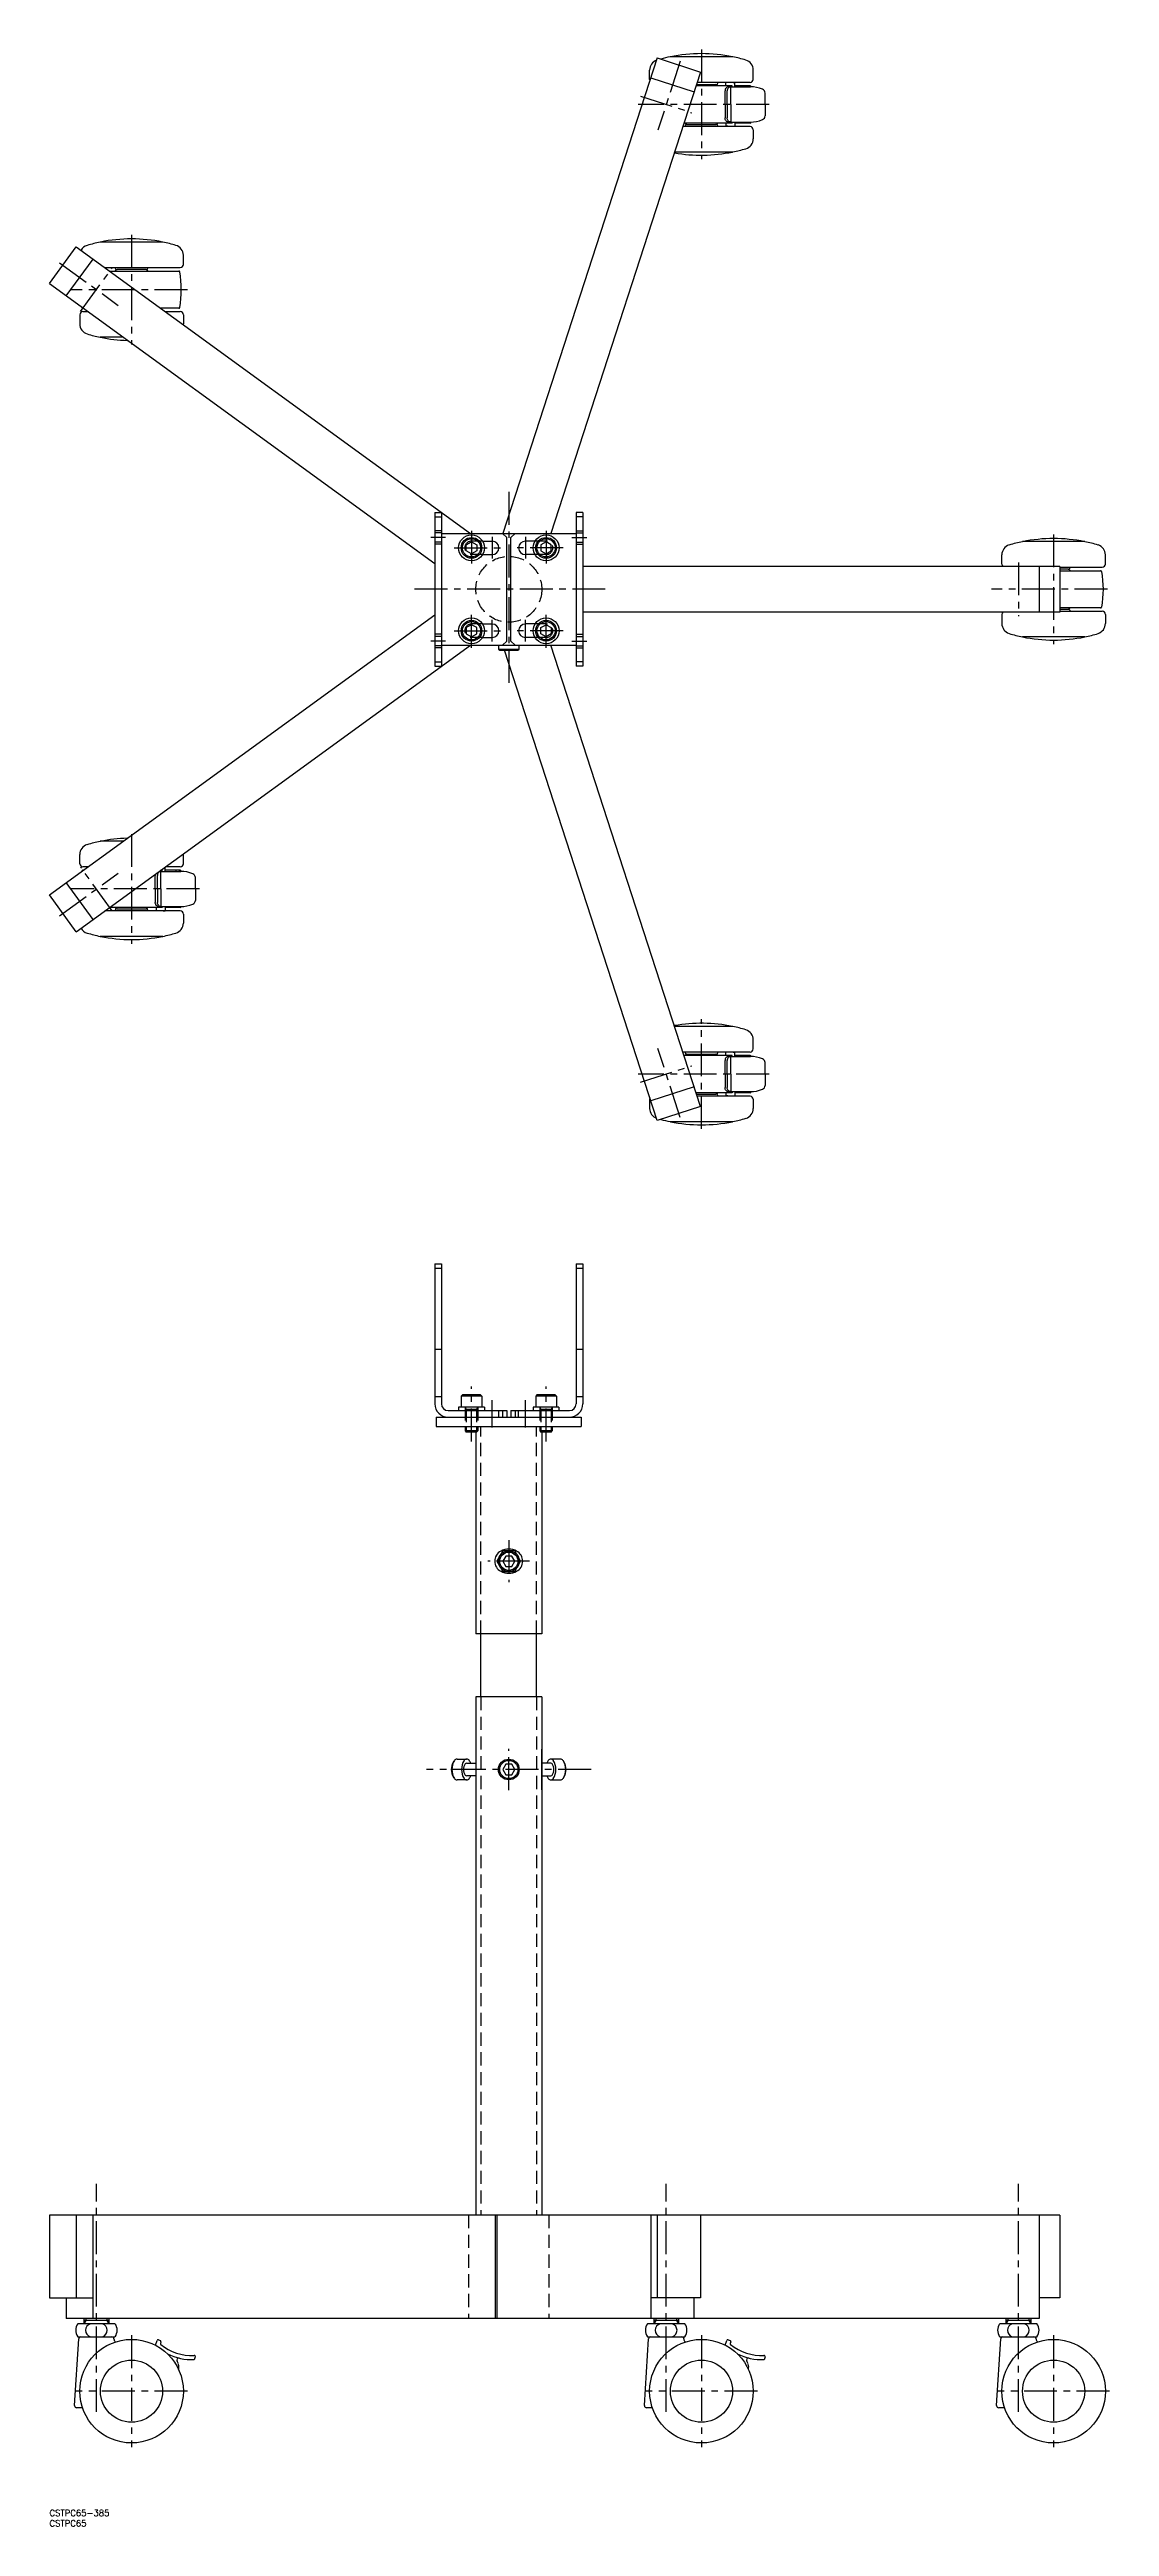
# Model space of a CAD drawing. Extents: x 0 to 1209, y -8 to 1187.
# Drawn here: x 0 to 512, y -8 to 1187 of the extents above; entities that cross this region are included whole.
import ezdxf

# ---------------------------------------------------------------- set-up
doc = ezdxf.new("R2010")
doc.units = 0
doc.header["$LTSCALE"] = 0.5
doc.linetypes.add('CENTER', pattern=[50.8, 31.75, -6.35, 6.35, -6.35])
doc.linetypes.add('DASHED', pattern=[19.05, 12.7, -6.35])
doc.layers.get('0').update_dxf_attribs({"linetype": 'CONTINUOUS'})
doc.layers.add('CENTER', color=1, linetype='CENTER')
doc.styles.get("Standard").update_dxf_attribs({"font": 'txt.shx', "height": 10, "bigfont": 'bigfont.shx'})

# ---------------------------------------------------------------- blocks, each defined once
blk = doc.blocks.new('*U91')
at = {"color": 7, "linetype": 'CONTINUOUS'}
blk.add_text('CSTPC65-385', height=3, dxfattribs=at).set_placement((0, -3))
blk = doc.blocks.new('*U92')
at = {"color": 7, "linetype": 'CONTINUOUS'}
blk.add_text('CSTPC65', height=3, dxfattribs=at).set_placement((0, -8))

msp = doc.modelspace()

# ---------------------------------------------------------------- linework, layer by layer
at = {"color": 7, "linetype": 'CONTINUOUS'}
for p, q in [((329.8, 1183.7), (299.6, 1183.7)), ((299.7, 1183.7), (299.7, 1183.8)), ((329.7, 1183.8), (329.7, 1183.7)), ((293.4, 1183.2), (218.9, 953.8)), ((314.3, 1176.4), (242, 953.8)), ((289.7, 1172.9), (289.7, 1177.4)), ((290.3, 1173.7), (311.2, 1166.9)), ((293.4, 1183.2), (314.3, 1176.4)), ((338.2, 1171.4), (312.7, 1171.4)), ((327.4, 1171.3), (327.4, 1171.4)), ((330, 1171.3), (330, 1171.4)), ((339.7, 1172.9), (339.7, 1177.4)), ((329.5, 1169.8), (312.2, 1169.8)), ((312.4, 1170.4), (321.7, 1170.4)), ((326.1, 1160.8), (326.1, 1167.3)), ((326.1, 1160.8), (326.1, 1154.3)), ((326.5, 1169.8), (326.5, 1171.3)), ((327.4, 1171.3), (326.5, 1171.3)), ((327.1, 1160.8), (327.1, 1167.3)), ((327.1, 1160.8), (327.1, 1154.3)), ((327.7, 1169.3), (338.4, 1169.3)), ((328.9, 1160.8), (328.9, 1169.3)), ((328.9, 1160.8), (328.9, 1152.3)), ((329.5, 1169.3), (329.5, 1169.8)), ((330, 1171.3), (330.8, 1171.3)), ((330.8, 1169.3), (330.8, 1171.3)), ((338.2, 1169.8), (330.8, 1169.8)), ((336, 1169.8), (336, 1169.3)), ((337.8, 1169.3), (337.8, 1169.8)), ((345.4, 1160.8), (345.4, 1166.3)), ((345.4, 1160.8), (345.4, 1155.3)), ((338.2, 1150.1), (305.8, 1150.1)), ((329.5, 1151.8), (306.3, 1151.8)), ((307.7, 1151.1), (321.7, 1151.1)), ((326.5, 1151.8), (326.5, 1150.3)), ((327.4, 1150.3), (326.5, 1150.3)), ((327.4, 1150.3), (327.4, 1150.1)), ((327.7, 1152.3), (338.4, 1152.3)), ((329.5, 1152.3), (329.5, 1151.8)), ((330, 1150.3), (330, 1150.1)), ((330, 1150.3), (330.8, 1150.3)), ((330.8, 1152.3), (330.8, 1150.3)), ((338.2, 1151.8), (330.8, 1151.8)), ((336, 1151.8), (336, 1152.3)), ((337.8, 1152.3), (337.8, 1151.8)), ((339.7, 1148.6), (339.7, 1144.2)), ((329.8, 1137.8), (301.8, 1137.8)), ((329.7, 1137.8), (329.7, 1137.8)), ((0, 1074.3), (12.9, 1092.1)), ((12.9, 1092.1), (203.2, 953.8)), ((54.7, 1094.4), (24.5, 1094.4)), ((24.6, 1094.4), (24.6, 1094.4)), ((54.6, 1094.4), (54.6, 1094.4)), ((64.6, 1083.6), (64.6, 1088)), ((8.1, 1068.4), (21, 1086.2)), ((26.7, 1082.1), (63.1, 1082.1)), ((29, 1080.4), (62.4, 1080.4)), ((46.6, 1081.1), (32.6, 1081.1)), ((0, 1074.3), (186, 939.2)), ((14.6, 1059.3), (14.6, 1054.9)), ((16.3, 1062.4), (16.1, 1062.4)), ((16.1, 1060.8), (18.6, 1060.8)), ((62.4, 1062.4), (53.7, 1062.4)), ((56, 1060.8), (63.1, 1060.8)), ((64.6, 1059.3), (64.6, 1054.9)), ((35.5, 1048.5), (24.5, 1048.5)), ((24.6, 1048.5), (24.6, 1048.5)), ((186, 963.8), (189.2, 963.8)), ((186, 963.8), (186, 889.8)), ((186, 961.8), (189.2, 961.8)), ((189.2, 963.8), (189.2, 889.8)), ((257.4, 963.8), (254.2, 963.8)), ((254.2, 963.8), (254.2, 889.8)), ((257.4, 961.8), (254.2, 961.8)), ((257.4, 963.8), (257.4, 889.8)), ((189.2, 955.1), (186, 955.1)), ((189.2, 954.1), (186, 954.1)), ((189.2, 949.6), (186, 949.6)), ((189.2, 948.6), (186, 948.6)), ((189.2, 953.8), (254.2, 953.8)), ((201.2, 948.3), (203.7, 949.7)), ((201.2, 945.4), (201.2, 948.3)), ((203.7, 943.9), (201.2, 945.4)), ((203.7, 949.7), (206.2, 948.3)), ((206.2, 945.4), (203.7, 943.9)), ((206.2, 948.3), (206.2, 945.4)), ((209, 950.1), (213.7, 950.1)), ((220.7, 951.8), (218.7, 953.8)), ((220.7, 901.8), (220.7, 951.8)), ((222.7, 951.8), (224.7, 953.8)), ((222.7, 901.8), (222.7, 951.8)), ((234.3, 950.1), (229.7, 950.1)), ((239.7, 949.7), (237.2, 948.3)), ((237.2, 948.3), (237.2, 945.4)), ((237.2, 945.4), (239.7, 943.9)), ((242.2, 948.3), (239.7, 949.7)), ((239.7, 943.9), (242.2, 945.4)), ((242.2, 945.4), (242.2, 948.3)), ((254.2, 955.1), (257.4, 955.1)), ((254.2, 954.1), (257.4, 954.1)), ((254.2, 949.6), (257.4, 949.6)), ((254.2, 948.6), (257.4, 948.6)), ((499.8, 949.8), (469.6, 949.8)), ((469.7, 949.8), (469.7, 949.8)), ((499.7, 949.8), (499.7, 949.8)), ((209, 943.6), (213.7, 943.6)), ((234.3, 943.6), (229.7, 943.6)), ((487.7, 937.8), (257.4, 937.8)), ((459.7, 939), (459.7, 943.4)), ((477.7, 937.8), (477.7, 915.8)), ((477.7, 937.8), (477.7, 915.8)), ((487.7, 937.8), (487.7, 915.8)), ((487.7, 937.5), (508.2, 937.5)), ((491.7, 936.5), (487.7, 936.5)), ((487.7, 935.8), (507.4, 935.8)), ((509.7, 939), (509.7, 943.4)), ((0, 779.4), (186, 914.5)), ((203.7, 909.7), (201.2, 908.3)), ((206.2, 908.3), (203.7, 909.7)), ((209, 910.1), (213.7, 910.1)), ((234.3, 910.1), (229.7, 910.1)), ((237.2, 908.3), (239.7, 909.7)), ((239.7, 909.7), (242.2, 908.3)), ((487.7, 915.8), (257.4, 915.8)), ((459.7, 914.7), (459.7, 910.3)), ((507.4, 917.8), (487.7, 917.8)), ((487.7, 917.2), (491.7, 917.2)), ((487.7, 916.2), (508.2, 916.2)), ((509.7, 914.7), (509.7, 910.3)), ((12.9, 761.6), (203.2, 899.8)), ((189.2, 905.1), (186, 905.1)), ((189.2, 904.1), (186, 904.1)), ((189.2, 899.6), (186, 899.6)), ((189.2, 898.6), (186, 898.6)), ((189.2, 899.8), (254.2, 899.8)), ((201.2, 908.3), (201.2, 905.4)), ((201.2, 905.4), (203.7, 903.9)), ((203.7, 903.9), (206.2, 905.4)), ((206.2, 905.4), (206.2, 908.3)), ((209, 903.6), (213.7, 903.6)), ((216.7, 899.8), (216.7, 898)), ((216.7, 898), (217.3, 897.4)), ((216.7, 898), (226.7, 898)), ((217.3, 897.4), (226.1, 897.4)), ((218.7, 899.8), (220.7, 901.8)), ((293.4, 670.5), (219.7, 897.4)), ((224.7, 899.8), (222.7, 901.8)), ((226.1, 897.4), (226.7, 898)), ((226.7, 898), (226.7, 899.8)), ((234.3, 903.6), (229.7, 903.6)), ((237.2, 905.4), (237.2, 908.3)), ((239.7, 903.9), (237.2, 905.4)), ((242.2, 905.4), (239.7, 903.9)), ((314.3, 677.3), (242, 899.8)), ((242.2, 908.3), (242.2, 905.4)), ((254.2, 905.1), (257.4, 905.1)), ((254.2, 904.1), (257.4, 904.1)), ((254.2, 899.6), (257.4, 899.6)), ((254.2, 898.6), (257.4, 898.6)), ((499.8, 903.9), (469.6, 903.9)), ((469.7, 903.9), (469.7, 903.9)), ((499.7, 903.9), (499.7, 903.9)), ((186, 891.8), (189.2, 891.8)), ((186, 889.8), (189.2, 889.8)), ((257.4, 891.8), (254.2, 891.8)), ((257.4, 889.8), (254.2, 889.8)), ((35.5, 805.2), (24.5, 805.2)), ((24.6, 805.2), (24.6, 805.2)), ((14.6, 794.4), (14.6, 798.8)), ((18.6, 792.9), (16.1, 792.9)), ((16.3, 791.2), (16.1, 791.2)), ((53.1, 790.7), (63.4, 790.7)), ((54.4, 791.2), (53.7, 791.2)), ((53.8, 782.2), (53.8, 790.7)), ((54.4, 790.7), (54.4, 791.2)), ((55.8, 790.7), (55.8, 792.7)), ((63.1, 791.2), (55.8, 791.2)), ((63.1, 792.9), (56, 792.9)), ((61, 791.2), (61, 790.7)), ((62.8, 790.7), (62.8, 791.2)), ((64.6, 794.4), (64.6, 798.8)), ((12.9, 761.6), (0, 779.4)), ((21, 767.5), (8.1, 785.3)), ((51, 782.2), (51, 788.7)), ((51, 782.2), (51, 775.7)), ((52.1, 782.2), (52.1, 788.7)), ((52.1, 782.2), (52.1, 775.7)), ((53.8, 782.2), (53.8, 773.7)), ((70.4, 782.2), (70.4, 787.7)), ((70.4, 782.2), (70.4, 776.7)), ((63.1, 771.6), (26.7, 771.6)), ((54.4, 773.2), (29, 773.2)), ((32.6, 772.6), (46.6, 772.6)), ((51.5, 773.2), (51.5, 771.7)), ((52.3, 771.7), (51.5, 771.7)), ((52.3, 771.7), (52.3, 771.6)), ((52.7, 773.7), (63.4, 773.7)), ((54.4, 773.7), (54.4, 773.2)), ((54.9, 771.7), (54.9, 771.6)), ((54.9, 771.7), (55.8, 771.7)), ((55.8, 773.7), (55.8, 771.7)), ((63.1, 773.2), (55.8, 773.2)), ((61, 773.2), (61, 773.7)), ((62.8, 773.7), (62.8, 773.2)), ((64.6, 770.1), (64.6, 765.7)), ((54.7, 759.3), (24.5, 759.3)), ((24.6, 759.3), (24.6, 759.3)), ((54.6, 759.3), (54.6, 759.3)), ((329.8, 715.8), (301.8, 715.8)), ((329.7, 715.8), (329.7, 715.8)), ((339.7, 705), (339.7, 709.4)), ((338.2, 703.5), (305.8, 703.5)), ((329.5, 701.9), (306.3, 701.9)), ((307.7, 702.5), (321.7, 702.5)), ((326.1, 692.9), (326.1, 699.4)), ((327.4, 703.4), (326.5, 703.4)), ((326.5, 701.9), (326.5, 703.4)), ((327.1, 692.9), (327.1, 699.4)), ((327.4, 703.4), (327.4, 703.5)), ((327.7, 701.4), (338.4, 701.4)), ((328.9, 692.9), (328.9, 701.4)), ((329.5, 701.4), (329.5, 701.9)), ((330, 703.4), (330, 703.5)), ((330, 703.4), (330.8, 703.4)), ((330.8, 701.4), (330.8, 703.4)), ((338.2, 701.9), (330.8, 701.9)), ((336, 701.9), (336, 701.4)), ((337.8, 701.4), (337.8, 701.9)), ((345.4, 692.9), (345.4, 698.4)), ((311.2, 686.8), (290.3, 680)), ((329.5, 683.9), (312.2, 683.9)), ((312.4, 683.2), (321.7, 683.2)), ((338.2, 682.2), (312.7, 682.2)), ((326.1, 692.9), (326.1, 686.4)), ((326.5, 683.9), (326.5, 682.4)), ((327.4, 682.4), (326.5, 682.4)), ((327.1, 692.9), (327.1, 686.4)), ((327.4, 682.4), (327.4, 682.2)), ((327.7, 684.4), (338.4, 684.4)), ((328.9, 692.9), (328.9, 684.4)), ((329.5, 684.4), (329.5, 683.9)), ((330, 682.4), (330, 682.2)), ((330, 682.4), (330.8, 682.4)), ((330.8, 684.4), (330.8, 682.4)), ((338.2, 683.9), (330.8, 683.9)), ((336, 683.9), (336, 684.4)), ((337.8, 684.4), (337.8, 683.9)), ((345.4, 692.9), (345.4, 687.4)), ((289.7, 680.7), (289.7, 676.3)), ((314.3, 677.3), (293.4, 670.5)), ((329.8, 669.9), (299.6, 669.9)), ((299.7, 669.9), (299.7, 669.9)), ((329.7, 669.9), (329.7, 669.9)), ((339.7, 680.7), (339.7, 676.3)), ((186, 601.3), (186, 533.7)), ((186, 601.3), (189.2, 601.3)), ((186, 599.3), (189.2, 599.3)), ((189.2, 601.3), (189.2, 533.7)), ((254.2, 601.3), (254.2, 533.7)), ((254.2, 601.3), (257.4, 601.3)), ((254.2, 599.3), (257.4, 599.3)), ((257.4, 601.3), (257.4, 533.7)), ((186, 560.1), (189.2, 560.1)), ((254.2, 560.1), (257.4, 560.1)), ((199.3, 538.1), (198.7, 537.5)), ((208.1, 538.1), (199.3, 538.1)), ((208.1, 538.1), (208.7, 537.5)), ((235.3, 538.1), (234.7, 537.5)), ((244.1, 538.1), (235.3, 538.1)), ((244.1, 538.1), (244.7, 537.5)), ((186, 537.3), (189.2, 537.3)), ((186.7, 527.3), (256.7, 527.3)), ((186.7, 527.3), (186.7, 522.8)), ((192.4, 530.5), (220.7, 530.5)), ((209.9, 532.1), (197.4, 532.1)), ((197.4, 532.1), (197.4, 530.5)), ((198.7, 537.5), (198.7, 532.1)), ((208.7, 537.5), (198.7, 537.5)), ((208.7, 537.5), (208.7, 532.1)), ((209.9, 532.1), (209.9, 530.5)), ((218.7, 530.5), (218.7, 527.3)), ((220.7, 530.5), (220.7, 527.3)), ((222.7, 530.5), (251, 530.5)), ((222.7, 530.5), (222.7, 527.3)), ((224.7, 530.5), (224.7, 527.3)), ((245.9, 532.1), (233.4, 532.1)), ((233.4, 532.1), (233.4, 530.5)), ((234.7, 537.5), (234.7, 532.1)), ((244.7, 537.5), (234.7, 537.5)), ((244.7, 537.5), (244.7, 532.1)), ((245.9, 532.1), (245.9, 530.5)), ((254.2, 537.3), (257.4, 537.3)), ((256.7, 527.3), (256.7, 522.8)), ((186.7, 522.8), (256.7, 522.8)), ((200.7, 522.8), (200.7, 520.7)), ((200.7, 522.8), (200.7, 520.7)), ((206.7, 520.7), (200.7, 520.7)), ((200.7, 520.7), (201.2, 520.1)), ((206.7, 520.7), (200.7, 520.7)), ((200.7, 520.7), (201.2, 520.1)), ((206.1, 520.1), (201.2, 520.1)), ((206.1, 520.1), (201.2, 520.1)), ((205.8, 520.1), (205.8, 422.8)), ((206.1, 520.1), (206.7, 520.7)), ((206.1, 520.1), (206.7, 520.7)), ((206.7, 522.8), (206.7, 520.7)), ((206.7, 522.8), (206.7, 520.7)), ((236.7, 522.8), (236.7, 520.7)), ((236.7, 522.8), (236.7, 520.7)), ((242.7, 520.7), (236.7, 520.7)), ((236.7, 520.7), (237.2, 520.1)), ((242.7, 520.7), (236.7, 520.7)), ((236.7, 520.7), (237.2, 520.1)), ((237.2, 522.8), (242.1, 522.8)), ((242.1, 520.1), (237.2, 520.1)), ((242.1, 520.1), (237.2, 520.1)), ((237.6, 520.1), (237.6, 422.8)), ((242.1, 520.1), (242.7, 520.7)), ((242.1, 520.1), (242.7, 520.7)), ((242.7, 522.8), (242.7, 520.7)), ((242.7, 522.8), (242.7, 520.7)), ((218.8, 462.8), (215.9, 457.8)), ((215.9, 457.8), (218.8, 452.8)), ((224.6, 462.8), (218.8, 462.8)), ((220.2, 460.3), (218.8, 457.8)), ((218.8, 457.8), (220.2, 455.3)), ((223.1, 460.3), (220.2, 460.3)), ((220.2, 455.3), (223.1, 455.3)), ((224.6, 457.8), (223.1, 460.3)), ((223.1, 455.3), (224.6, 457.8)), ((227.4, 457.8), (224.6, 462.8)), ((224.6, 452.8), (227.4, 457.8)), ((218.8, 452.8), (224.6, 452.8)), ((237.6, 422.8), (205.8, 422.8)), ((208.2, 392.3), (208.2, 422.8)), ((235.1, 392.3), (235.1, 422.8)), ((205.8, 392.3), (205.8, 142.3)), ((237.6, 392.3), (205.8, 392.3)), ((237.6, 392.3), (237.6, 142.3)), ((196.7, 362.3), (201.3, 362.3)), ((201.4, 360.3), (205.8, 360.3)), ((220.2, 359.8), (218.8, 357.3)), ((223.1, 359.8), (220.2, 359.8)), ((224.6, 357.3), (223.1, 359.8)), ((237.6, 347.5), (237.6, 367.1)), ((242, 360.3), (237.6, 360.3)), ((246.6, 362.3), (242.1, 362.3)), ((201.3, 352.3), (196.7, 352.3)), ((205.8, 354.3), (201.4, 354.3)), ((218.8, 357.3), (220.2, 354.8)), ((220.2, 354.8), (223.1, 354.8)), ((223.1, 354.8), (224.6, 357.3)), ((237.6, 354.3), (242, 354.3)), ((242.1, 352.3), (246.6, 352.3)), ((0, 142.3), (0, 102.3)), ((487.7, 142.3), (0, 142.3)), ((12.9, 142.3), (12.9, 102.3)), ((21, 92.3), (21, 142.3)), ((215.3, 92.3), (215.3, 142.3)), ((216.1, 92.3), (216.1, 142.3)), ((290.3, 142.3), (290.3, 92.3)), ((293.4, 142.3), (293.4, 102.3)), ((314.3, 142.3), (314.3, 102.3)), ((477.7, 142.3), (477.7, 92.3)), ((487.7, 142.3), (487.7, 102.3)), ((0, 102.3), (21, 102.3)), ((8.1, 102.3), (8.1, 92.3)), ((314.3, 102.3), (290.3, 102.3)), ((311.2, 92.3), (311.2, 102.3)), ((487.7, 102.3), (477.7, 102.3)), ((477.7, 92.3), (8.1, 92.3)), ((31.6, 89.8), (13.6, 89.8)), ((16.6, 92.3), (16.6, 89.8)), ((28.6, 91.4), (16.6, 91.4)), ((28.6, 92.3), (28.6, 89.8)), ((306.7, 89.8), (288.7, 89.8)), ((291.7, 92.3), (291.7, 89.8)), ((303.7, 91.4), (291.7, 91.4)), ((303.7, 92.3), (303.7, 89.8)), ((476.7, 89.8), (458.7, 89.8)), ((461.7, 92.3), (461.7, 89.8)), ((473.7, 91.4), (461.7, 91.4)), ((473.7, 92.3), (473.7, 89.8)), ((12.1, 50.4), (14.1, 82.6)), ((13.6, 83.5), (31.6, 83.5)), ((31.1, 82.5), (31.1, 82.5)), ((51.1, 79.5), (51.9, 81.8)), ((52.6, 82.1), (53.5, 81.7)), ((53.8, 81.1), (53.5, 80.3)), ((70.3, 73.9), (69.8, 72.5)), ((287.2, 50.4), (289.2, 82.6)), ((288.7, 83.5), (306.7, 83.5)), ((306.2, 82.5), (306.2, 82.5)), ((326.1, 79.5), (327, 81.8)), ((327.6, 82.1), (328.6, 81.7)), ((328.9, 81.1), (328.6, 80.3)), ((345.4, 73.9), (344.9, 72.5)), ((457.2, 50.4), (459.2, 82.6)), ((458.7, 83.5), (476.7, 83.5)), ((476.2, 82.5), (476.2, 82.5)), ((16, 49.3), (13.1, 49.3)), ((291, 49.3), (288.2, 49.3)), ((461, 49.3), (458.2, 49.3))]:
    msp.add_line(p, q, dxfattribs=at)
at = {"color": 3, "linetype": 'DASHED'}
for p, q in [((209, 950.1), (203.7, 950.1)), ((239.7, 950.1), (234.3, 950.1)), ((209, 943.6), (203.7, 943.6)), ((239.7, 943.6), (234.3, 943.6)), ((209, 910.1), (203.7, 910.1)), ((239.7, 910.1), (234.3, 910.1)), ((209, 903.6), (203.7, 903.6)), ((239.7, 903.6), (234.3, 903.6)), ((200.7, 532.1), (200.7, 522.8)), ((200.7, 532.1), (201.2, 531.2)), ((200.7, 531.2), (206.7, 531.2)), ((201.2, 531.2), (201.2, 522.8)), ((206.7, 532.1), (206.1, 531.2)), ((206.1, 531.2), (206.1, 522.8)), ((206.7, 532.1), (206.7, 522.8)), ((216.9, 527.3), (216.9, 530.5)), ((226.4, 527.3), (226.4, 530.5)), ((236.7, 532.1), (236.7, 522.8)), ((236.7, 532.1), (237.2, 531.2)), ((236.7, 531.2), (242.7, 531.2)), ((237.2, 531.2), (237.2, 522.8)), ((242.7, 532.1), (242.1, 531.2)), ((242.1, 531.2), (242.1, 522.8)), ((242.7, 532.1), (242.7, 522.8)), ((208.2, 422.8), (208.2, 522.8)), ((235.1, 422.8), (235.1, 522.8)), ((208.2, 392.3), (208.2, 142.3)), ((235.1, 392.3), (235.1, 142.3)), ((202.3, 142.3), (202.3, 92.3)), ((241, 142.3), (241, 92.3))]:
    msp.add_line(p, q, dxfattribs=at)
at = {"color": 3, "linetype": 'CONTINUOUS'}
for p, q in [((201.2, 522.8), (201.2, 520.1)), ((201.2, 522.8), (201.2, 520.1)), ((206.1, 522.8), (206.1, 520.1)), ((206.1, 522.8), (206.1, 520.1)), ((237.2, 522.8), (237.2, 520.1)), ((237.2, 522.8), (237.2, 520.1)), ((242.1, 522.8), (242.1, 520.1)), ((242.1, 522.8), (242.1, 520.1)), ((17.6, 91.4), (16.6, 89.8)), ((17.6, 92.3), (17.6, 91.4)), ((27.7, 92.3), (27.7, 91.4)), ((27.7, 91.4), (28.6, 89.8)), ((292.6, 91.4), (291.7, 89.8)), ((292.6, 92.3), (292.6, 91.4)), ((302.7, 92.3), (302.7, 91.4)), ((302.7, 91.4), (303.7, 89.8)), ((462.6, 91.4), (461.7, 89.8)), ((462.6, 92.3), (462.6, 91.4)), ((472.7, 92.3), (472.7, 91.4)), ((472.7, 91.4), (473.7, 89.8))]:
    msp.add_line(p, q, dxfattribs=at)
at = {"color": 7, "linetype": 'CONTINUOUS'}
for points in [[(327.7, 1169.3, 0.11764), (327.1, 1169.1, 0.10447), (326.6, 1168.7, 0.090013), (326.2, 1168.1, 0.081916), (326.1, 1167.3, 0.081916)], [(328.8, 1169.3, 0.11764), (328.2, 1169.1, 0.10447), (327.6, 1168.7, 0.090013), (327.3, 1168.1, 0.081916), (327.1, 1167.3, 0.081916)], [(327.7, 1152.3, -0.11764), (327.1, 1152.4, -0.10447), (326.6, 1152.9, -0.090013), (326.2, 1153.5, -0.081916), (326.1, 1154.3, -0.081916)], [(328.8, 1152.3, -0.11764), (328.2, 1152.4, -0.10447), (327.6, 1152.9, -0.090013), (327.3, 1153.5, -0.081916), (327.1, 1154.3, -0.081916)], [(51.1, 789.3, 0.06157), (51, 788.7)], [(53.7, 790.7, 0.11764), (53.1, 790.6, 0.10447), (52.6, 790.2, 0.090013), (52.2, 789.5, 0.081916), (52.1, 788.7, 0.081916)], [(52.7, 773.7, -0.11764), (52.1, 773.9, -0.10447), (51.5, 774.3, -0.090013), (51.2, 775, -0.081916), (51, 775.7, -0.081916)], [(53.7, 773.7, -0.11764), (53.1, 773.9, -0.10447), (52.6, 774.3, -0.090013), (52.2, 775, -0.081916), (52.1, 775.7, -0.081916)], [(327.7, 701.4, 0.11764), (327.1, 701.2, 0.10447), (326.6, 700.8, 0.090013), (326.2, 700.2, 0.081916), (326.1, 699.4, 0.081916)], [(328.8, 701.4, 0.11764), (328.2, 701.2, 0.10447), (327.6, 700.8, 0.090013), (327.3, 700.2, 0.081916), (327.1, 699.4, 0.081916)], [(327.7, 684.4, -0.11764), (327.1, 684.5, -0.10447), (326.6, 685, -0.090013), (326.2, 685.6, -0.081916), (326.1, 686.4, -0.081916)], [(328.8, 684.4, -0.11764), (328.2, 684.5, -0.10447), (327.6, 685, -0.090013), (327.3, 685.6, -0.081916), (327.1, 686.4, -0.081916)]]:
    msp.add_lwpolyline(points, format="xyb", dxfattribs=at)
for centre, radius in [((203.7, 946.8), 6.25), ((203.7, 946.8), 5), ((203.7, 946.8), 4.4), ((239.7, 946.8), 6.25), ((239.7, 946.8), 5), ((239.7, 946.8), 4.4), ((203.7, 906.8), 6.25), ((203.7, 906.8), 5), ((203.7, 906.8), 4.4), ((239.7, 906.8), 6.25), ((239.7, 906.8), 5), ((239.7, 906.8), 4.4), ((221.7, 457.8), 5), ((221.7, 457.8), 4.4), ((221.7, 357.3), 5), ((221.7, 357.3), 4.4), ((39.6, 57.3), 25), ((39.6, 57.3), 15), ((314.7, 57.3), 25), ((314.7, 57.3), 15), ((484.7, 57.3), 25), ((484.7, 57.3), 15)]:
    msp.add_circle(centre, radius, dxfattribs=at)
at = {"color": 3, "linetype": 'DASHED'}
msp.add_circle((221.7, 926.8), 15.9, dxfattribs=at)
at = {"color": 7, "linetype": 'CONTINUOUS'}
for centre, radius, start, end in [((314.7, 1110.3), 75, 101.6149, 105.1564), ((314.7, 1110.3), 75, 78.463, 101.537), ((314.7, 1110.3), 75, 73.3985, 78.3851), ((294.7, 1177.4), 5, 109.2589, 180), ((291.2, 1172.9), 1.5, 180, 206.8423), ((321.7, 1171.4), 1, 270, 0), ((334.7, 1177.4), 5, 0, 73.3985), ((338.2, 1172.9), 1.5, 270, 0), ((321.7, 1169.4), 1, 20.4873, 90), ((338.2, 1169.3), 0.5, 0, 90), ((338.4, 1154.3), 15, 67.3656, 90), ((343.4, 1166.3), 2, 0, 67.3656), ((307.7, 1152.1), 1, 200.4873, 270), ((307.7, 1150.1), 1, 90, 180), ((321.7, 1152.1), 1, 270, 339.5127), ((321.7, 1150.1), 1, 0, 90), ((338.2, 1152.3), 0.5, 270, 0), ((338.2, 1148.6), 1.5, 0, 90), ((338.4, 1167.3), 15, 270, 292.6344), ((343.4, 1155.3), 2, 292.6344, 0), ((314.7, 1211.3), 75, 260.0029, 281.537), ((314.7, 1211.3), 75, 281.6149, 286.6015), ((334.7, 1144.2), 5, 286.6015, 0), ((19.6, 1088), 5, 106.6015, 151.3575), ((39.6, 1020.9), 75, 101.6149, 106.6015), ((39.6, 1020.9), 75, 78.463, 101.537), ((39.6, 1020.9), 75, 73.3985, 78.3851), ((59.6, 1088), 5, 0, 73.3985), ((32.6, 1082.1), 1, 180, 270), ((32.6, 1080.1), 1, 90, 159.5127), ((46.6, 1082.1), 1, 270, 0), ((46.6, 1080.1), 1, 20.4873, 90), ((62.4, 1079.9), 0.5, 9.8877, 90), ((13.6, 1071.4), 50, 350.1123, 9.8877), ((63.1, 1083.6), 1.5, 270, 0), ((16.1, 1059.3), 1.5, 90, 180), ((19.6, 1054.9), 5, 180, 253.3985), ((16.1, 1062.9), 0.5, 181.265, 270), ((62.4, 1062.9), 0.5, 270, 350.1123), ((63.1, 1059.3), 1.5, 0, 90), ((59.6, 1054.9), 5, 356.0812, 0), ((39.6, 1121.9), 75, 253.3985, 258.3851), ((39.6, 1121.9), 75, 258.463, 268.4329), ((213.7, 946.8), 3.25, 270, 90), ((229.7, 946.8), 3.25, 90, 270), ((464.7, 943.4), 5, 106.6015, 180), ((484.7, 876.3), 75, 101.6149, 106.6015), ((484.7, 876.3), 75, 78.463, 101.537), ((484.7, 876.3), 75, 73.3985, 78.3851), ((504.7, 943.4), 5, 0, 73.3985), ((461.2, 939), 1.5, 180, 230.0555), ((491.7, 937.5), 1, 270, 0), ((491.7, 935.5), 1, 20.4873, 90), ((507.4, 935.3), 0.5, 9.8877, 90), ((458.7, 926.8), 50, 350.1123, 9.8877), ((508.2, 939), 1.5, 270, 0), ((213.7, 906.8), 3.25, 270, 90), ((229.7, 906.8), 3.25, 90, 270), ((461.2, 914.7), 1.5, 129.9445, 180), ((464.7, 910.3), 5, 180, 253.3985), ((491.7, 918.2), 1, 270, 339.5127), ((491.7, 916.2), 1, 0, 90), ((504.7, 910.3), 5, 286.6015, 0), ((507.4, 918.3), 0.5, 270, 350.1123), ((508.2, 914.7), 1.5, 0, 90), ((484.7, 977.3), 75, 253.3985, 258.3851), ((484.7, 977.3), 75, 258.463, 281.537), ((484.7, 977.3), 75, 281.6149, 286.6015), ((19.6, 798.8), 5, 106.6015, 180), ((39.6, 731.7), 75, 101.6149, 106.6015), ((39.6, 731.7), 75, 91.5671, 101.537), ((16.1, 794.4), 1.5, 180, 270), ((16.1, 790.7), 0.5, 90, 178.735), ((63.1, 794.4), 1.5, 270, 0), ((63.1, 790.7), 0.5, 0, 90), ((63.4, 775.7), 15, 67.3656, 90), ((59.6, 798.8), 5, 0, 3.9188), ((68.4, 787.7), 2, 0, 67.3656), ((32.6, 771.6), 1, 90, 180), ((32.6, 773.6), 1, 200.4873, 270), ((46.6, 773.6), 1, 270, 339.5127), ((46.6, 771.6), 1, 0, 90), ((59.6, 765.7), 5, 286.6015, 0), ((63.1, 773.7), 0.5, 270, 0), ((63.1, 770.1), 1.5, 0, 90), ((63.4, 788.7), 15, 270, 292.6344), ((68.4, 776.7), 2, 292.6344, 0), ((19.6, 765.7), 5, 208.6425, 253.3985), ((39.6, 832.8), 75, 253.3985, 258.3851), ((39.6, 832.8), 75, 258.463, 281.537), ((39.6, 832.8), 75, 281.6149, 286.6015), ((314.7, 642.4), 75, 78.463, 99.9971), ((314.7, 642.4), 75, 73.3985, 78.3851), ((334.7, 709.4), 5, 0, 73.3985), ((307.7, 703.5), 1, 180, 270), ((307.7, 701.5), 1, 90, 159.5127), ((321.7, 703.5), 1, 270, 0), ((321.7, 701.5), 1, 20.4873, 90), ((338.2, 705), 1.5, 270, 0), ((338.2, 701.4), 0.5, 0, 90), ((338.4, 686.4), 15, 67.3656, 90), ((343.4, 698.4), 2, 0, 67.3656), ((291.2, 680.7), 1.5, 153.1577, 180), ((321.7, 684.2), 1, 270, 339.5127), ((321.7, 682.2), 1, 0, 90), ((338.2, 684.4), 0.5, 270, 0), ((338.2, 680.7), 1.5, 0, 90), ((338.4, 699.4), 15, 270, 292.6344), ((343.4, 687.4), 2, 292.6344, 0), ((294.7, 676.3), 5, 180, 250.7411), ((314.7, 743.4), 75, 254.8436, 258.3851), ((314.7, 743.4), 75, 258.463, 281.537), ((314.7, 743.4), 75, 281.6149, 286.6015), ((334.7, 676.3), 5, 286.6015, 0), ((192.4, 533.7), 6.4, 180, 270), ((192.4, 533.7), 3.2, 180, 270), ((251, 533.7), 3.2, 270, 0), ((251, 533.7), 6.4, 270, 0), ((220.3, 457.8), 5.41, 116.4678, 243.5322), ((221.7, 456.3), 7.35, 59.5267, 120.4733), ((223, 457.8), 5.41, 296.4678, 63.5322), ((221.7, 459.3), 7.32, 239.3643, 300.6357), ((201.3, 357.3), 7.38, 148.5055, 211.4945), ((202.6, 357.3), 8.39, 148.5055, 211.4945), ((196.2, 360.3), 1.41, 132.1122, 142.1031), ((196.7, 360.7), 1.6, 90, 142.1031), ((207.3, 357.3), 8.42, 148.6801, 211.3199), ((205.2, 357.3), 5.33, 149.6572, 210.3428), ((201.4, 360.7), 1.6, 38.3104, 142.3243), ((201.4, 359.2), 1.12, 90, 133.6045), ((195.5, 357.3), 8.36, 21.0342, 31.7093), ((247.8, 357.3), 8.36, 148.2907, 158.9658), ((242, 360.7), 1.6, 37.6757, 141.6896), ((242, 359.2), 1.12, 46.3955, 90), ((238.1, 357.3), 5.33, 329.6572, 30.3428), ((236, 357.3), 8.42, 328.6801, 31.3199), ((246.6, 360.7), 1.6, 37.8969, 90), ((240.8, 357.3), 8.39, 328.5055, 31.4945), ((247.2, 360.3), 1.41, 37.8969, 47.8878), ((242, 357.3), 7.38, 328.5055, 31.4945), ((196.2, 354.3), 1.41, 217.8969, 227.8878), ((196.7, 353.9), 1.6, 217.8969, 270), ((201.4, 353.9), 1.6, 217.6757, 321.6896), ((201.4, 355.4), 1.12, 226.3955, 270), ((195.5, 357.3), 8.36, 328.2907, 338.9658), ((247.8, 357.3), 8.36, 201.0342, 211.7093), ((242, 353.9), 1.6, 218.3104, 322.3243), ((242, 355.4), 1.12, 270, 313.6045), ((246.6, 353.9), 1.6, 270, 322.1031), ((247.2, 354.3), 1.41, 312.1122, 322.1031), ((18.1, 86.7), 5.46, 144.7748, 215.2252), ((20.7, 86.7), 3.3, 107.4974, 252.5026), ((24.6, 86.7), 3.3, 287.4974, 72.5026), ((27.2, 86.7), 5.46, 324.7748, 35.2252), ((293.1, 86.7), 5.46, 144.7748, 215.2252), ((295.7, 86.7), 3.3, 107.4974, 252.5026), ((299.6, 86.7), 3.3, 287.4974, 72.5026), ((302.2, 86.7), 5.46, 324.7748, 35.2252), ((463.1, 86.7), 5.46, 144.7748, 215.2252), ((465.7, 86.7), 3.3, 107.4974, 252.5026), ((469.6, 86.7), 3.3, 287.4974, 72.5026), ((472.2, 86.7), 5.46, 324.7748, 35.2252), ((15.1, 82.5), 1, 90, 176.4458), ((30.1, 82.5), 1, 0, 90), ((33.1, 82.5), 2, 180, 226.405), ((52.4, 81.6), 0.5, 70, 160), ((53.3, 81.3), 0.5, 340, 70), ((54, 80.2), 0.5, 160, 232.1743), ((69, 99.5), 25, 232.1743, 271.8729), ((69, 99.5), 27, 243.378, 271.7385), ((62.4, 72.3), 1, 76.2227, 213.6646), ((56.1, 68.2), 6.5, 20, 33.6646), ((69.9, 74), 0.5, 340, 91.8729), ((290.2, 82.5), 1, 90, 176.4458), ((305.2, 82.5), 1, 0, 90), ((308.2, 82.5), 2, 180, 226.405), ((327.4, 81.6), 0.5, 70, 160), ((329, 80.2), 0.5, 160, 232.1743), ((328.4, 81.3), 0.5, 340, 70), ((344.1, 99.5), 25, 232.1743, 271.8729), ((344.1, 99.5), 27, 243.378, 271.7385), ((337.4, 72.3), 1, 76.2227, 213.6646), ((331.2, 68.2), 6.5, 20, 33.6646), ((344.9, 74), 0.5, 340, 91.8729), ((460.2, 82.5), 1, 90, 176.4458), ((475.2, 82.5), 1, 0, 90), ((478.2, 82.5), 2, 180, 226.405), ((58, 68.8), 4.5, 345.9416, 20), ((333, 68.8), 4.5, 345.9416, 20), ((13.1, 50.3), 1, 176.45, 270), ((288.2, 50.3), 1, 176.45, 270), ((458.2, 50.3), 1, 176.45, 270)]:
    msp.add_arc(centre, radius, start, end, dxfattribs=at)
at = {"color": 3, "linetype": 'DASHED'}
for centre, start, end in [((203.7, 946.8), 90, 270), ((239.7, 946.8), 270, 90), ((203.7, 906.8), 90, 270), ((239.7, 906.8), 270, 90)]:
    msp.add_arc(centre, 3.25, start, end, dxfattribs=at)
at = {"layer": 'CENTER', "color": 1, "linetype": 'CENTER'}
for p, q in [((314.7, 1187.3), (314.7, 1134.3)), ((304.5, 1181.7), (293.7, 1148.4)), ((347.4, 1160.8), (284.1, 1160.8)), ((285.3, 1164.8), (310, 1156.8)), ((39.6, 1097.9), (39.6, 1044.9)), ((4.8, 1084.4), (33.2, 1063.8)), ((15, 1060.9), (30.3, 1081.9)), ((66.6, 1071.4), (10.1, 1071.4)), ((221.7, 973.8), (221.7, 879.8)), ((191.2, 951.8), (184, 951.8)), ((195.4, 946.8), (218.9, 946.8)), ((203.7, 955.1), (203.7, 938.6)), ((213.7, 952.1), (213.7, 941.6)), ((247.9, 946.8), (224.4, 946.8)), ((229.7, 952.1), (229.7, 941.6)), ((239.7, 955.1), (239.7, 938.6)), ((252.2, 951.8), (259.4, 951.8)), ((484.7, 953.3), (484.7, 900.3)), ((467.7, 939.8), (467.7, 913.8)), ((268.3, 926.8), (175.1, 926.8)), ((510.7, 926.8), (454.7, 926.8)), ((203.7, 898.6), (203.7, 915.1)), ((213.7, 901.6), (213.7, 912.1)), ((229.7, 901.6), (229.7, 912.1)), ((239.7, 898.6), (239.7, 915.1)), ((191.2, 901.8), (184, 901.8)), ((195.4, 906.8), (218.9, 906.8)), ((247.9, 906.8), (224.4, 906.8)), ((252.2, 901.8), (259.4, 901.8)), ((39.6, 808.7), (39.6, 755.8)), ((4.8, 769.3), (33.2, 789.9)), ((30.3, 771.7), (15, 792.8)), ((72.4, 782.2), (10.1, 782.2)), ((314.7, 666.4), (314.7, 719.4)), ((304.5, 671.9), (293.7, 705.2)), ((285.3, 688.9), (310, 696.9)), ((347.4, 692.9), (284.1, 692.9)), ((203.7, 515.6), (203.7, 542.1)), ((239.7, 515.6), (239.7, 542.1)), ((213.7, 522.3), (213.7, 535.5)), ((229.7, 522.3), (229.7, 535.5)), ((221.7, 467.9), (221.7, 447.7)), ((231.7, 457.8), (211.6, 457.8)), ((221.7, 347.3), (221.7, 367.3)), ((261.4, 357.3), (181.9, 357.3)), ((22.6, 47.3), (22.6, 157.3)), ((297.7, 47.3), (297.7, 157.3)), ((467.7, 47.3), (467.7, 157.3)), ((39.6, 84.3), (39.6, 30.3)), ((314.7, 84.3), (314.7, 30.3)), ((484.7, 84.3), (484.7, 30.3)), ((66.6, 57.3), (12.6, 57.3)), ((341.7, 57.3), (287.7, 57.3)), ((511.7, 57.3), (457.7, 57.3))]:
    msp.add_line(p, q, dxfattribs=at)

# ---------------------------------------------------------------- block references
at = {"color": 7, "linetype": 'CONTINUOUS'}
for name in ['*U91', '*U92']:
    msp.add_blockref(name, (0, 0), dxfattribs=at)

doc.saveas('drawing.dxf')
